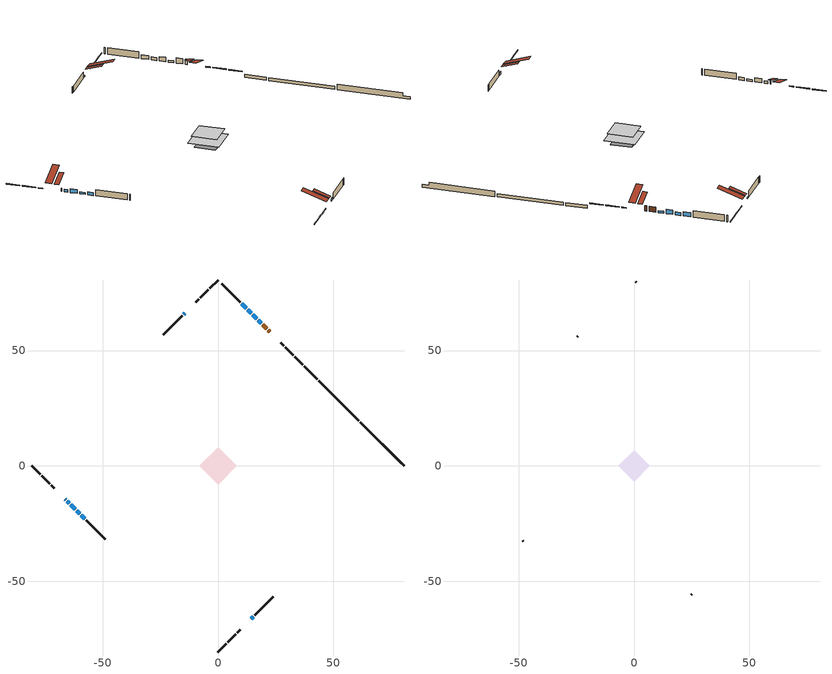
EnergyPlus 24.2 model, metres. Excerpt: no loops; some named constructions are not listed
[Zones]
conditioned space
 floor adiabatic (Floor2 construction): -5.04,0 0,5.04 5.04,0 0,-5.04 z0.91
 floor adiabatic (Floor3 construction): -3.81,0 0,3.81 3.81,0 0,-3.81 z0.91
 floor adiabatic (AdiabaticFloorConstruction): -8.03,0 0,8.03 8.03,0 0,-8.03 z0.91
 floor foundation (Slab1 construction): -4.74,0.86 -0.86,4.74 4.74,-0.86 0.86,-4.74 z-1.28
 floor foundation (Slab2 construction): -5.48,0 0,5.48 5.48,0 0,-5.48 z-1.13
 floor foundation (Slab2 construction 1): -3.13,0 0,3.13 3.13,0 0,-3.13 z-1.13
 wall outside (RimJoist1 construction): 0,-80.58 3.56,-77.02 / -80.58,0 -77.02,-3.56 / 0,80.58 -3.56,77.02 / 36.79,43.78 33.24,47.34 z0.91:1.21
 wall outside (RimJoist2 construction): 4.21,-76.36 7.75,-72.83 / -76.36,-4.21 -72.83,-7.75 / -4.21,76.36 -7.75,72.83 / 32.58,48 29.05,51.53 z0.91:1.21
 wall outside (RimJoist3 construction): 8.4,-72.17 9.55,-71.02 / -72.17,-8.4 -71.02,-9.55 / -8.4,72.17 -9.55,71.02 / 28.39,52.19 27.24,53.33 z0.91:1.21
 wall outside (AdiabaticWallConstruction 1): 22.42,58.16 21.82,58.75 / 21.17,59.41 19.47,61.1 z0.91:2.94
 wall outside (AdiabaticWallConstruction): -66.2,-14.37 -66.05,-14.53 z0.91:2.13; -65.39,-15.18 -64.42,-16.15 z0.91:1.85; -63.77,-16.81 -61.9,-18.68 / 12.25,68.32 10.38,70.19 z0.91:2.43; 18.82,61.76 17.45,63.12 / -61.24,-19.33 -59.88,-20.7 z0.91:1.67; 16.8,63.78 15,65.58 z0.91:2.59; 14.34,66.23 12.91,67.67 / -59.22,-21.36 -57.78,-22.79 z0.91:2.05; -14.37,66.2 -14.86,65.71 z0.91:1.5; 14.38,-66.2 15.2,-65.37 z0.91:1.93
 wall outside (Wall1 construction): 15.86,-64.72 24.04,-56.53 / -57.13,-23.45 -48.94,-31.63 / -15.52,65.06 -23.7,56.88 / 9.73,70.85 1.54,79.03 z0.91:3.35
 wall foundation (FoundationWall1 construction): 61.61,18.97,-1.28 61.61,18.97,0.91 78.68,1.9,0.91 78.68,1.9,-0.19 80.58,0,-0.19 80.58,0,-1.28
 wall foundation (FoundationWall2 construction): 60.95,19.62 43.71,36.87 z-1.13:0.03
 wall foundation (FoundationWall3 construction): 43.05,37.52 37.45,43.13 z-1.13:0.03
 window (WindowConstruction 8): -66.2,-14.38 -66.05,-14.53 z0.91:2.13
 window (WindowConstruction 6): -65.39,-15.18 -64.42,-16.15 z0.91:1.85
 window (WindowConstruction 7): -63.77,-16.81 -61.9,-18.68 z0.91:2.43
 window (WindowConstruction 9): 18.82,61.76 17.45,63.12 z0.91:1.67
 window (WindowConstruction 10): -61.24,-19.33 -59.88,-20.7 z0.91:1.67
 window (WindowConstruction): 16.79,63.78 15,65.58 z0.91:2.59
 window (WindowConstruction 1): 14.34,66.23 12.91,67.67 z0.91:2.05
 window (WindowConstruction 2): 12.25,68.33 10.38,70.19 z0.91:2.43
 window (WindowConstruction 3): -14.38,66.2 -14.86,65.71 z0.91:1.5
 window (WindowConstruction 4): 14.38,-66.2 15.2,-65.37 z0.91:1.92
 window (WindowConstruction 5): -59.22,-21.36 -57.78,-22.79 z0.91:2.05
 door (Door): 22.42,58.16 21.82,58.75 z0.91:2.94
 door (Door 1): 21.17,59.41 19.47,61.1 z0.91:2.94
 ceiling adiabatic (AdiabaticFloorConstruction): 0,-8.03 8.03,0 0,8.03 -8.03,0 z0.91
 roof outside (Roof2 construction): 13.72,-66.86,3.35 9.43,-62.57,5.37 8.31,-63.7,5.37 12.59,-67.99,3.35; -66.86,-13.72,3.35 -62.57,-9.43,5.37 -63.7,-8.31,5.37 -67.99,-12.59,3.35; -13.72,66.86,3.35 -9.43,62.57,5.37 -8.31,63.7,5.37 -12.59,67.99,3.35; 23.07,57.5,3.35 18.79,53.22,5.37 19.92,52.09,5.37 24.2,56.37,3.35
attic - vented
 floor to conditioned space (Floor1 construction Reversed): -6.72,0 0,6.72 6.72,0 0,-6.72 z3.35
 wall outside (Wall2 construction): 24.7,-55.88 24.93,-55.65 / -48.29,-32.29 -48.06,-32.52 / -24.36,56.22 -24.59,55.99 / 0.89,79.69 0.66,79.92 z0.91:3.35
 roof outside (Roof1 construction): 11.93,-68.64,3.35 5.39,-62.1,6.43 3.66,-63.82,6.43 10.21,-70.37,3.35; -68.64,-11.93,3.35 -62.1,-5.39,6.43 -63.82,-3.66,6.43 -70.37,-10.21,3.35; -11.93,68.64,3.35 -5.39,62.1,6.43 -3.66,63.82,6.43 -10.21,70.37,3.35; 24.86,55.72,3.35 18.31,49.17,6.43 20.04,47.45,6.43 26.58,53.99,3.35
[Material] Roughness=Rough; Thermal Absorptance=0.9
Name | Thickness {m} | Conductivity {W/m-K} | Density {kg/m3} | Specific Heat {J/kg-K} | Solar Absorptance | Visible Absorptance
ceiling loosefill ins | 0.0846667 | 0.0480833 | 16.02 | 1046.75 | 0.7 | 0.7
ceiling stud and cavity | 0.1397 | 0.1119 | 65.682 | 1177.47 | 0.7 | 0.7
gypsum board | 0.0127 | 0.160291 | 801 | 837.4 | 0.6 | 0.6
[Construction]
Floor1 construction: ceiling loosefill ins, ceiling stud and cavity, gypsum board
[EnergyManagementSystem:Program]
fridge_schedule_program: Set Tin = fridge_tin_s*(9.0/5.0)+32.0; Set fridge_schedule_act = 0; If (Hour == 0); Set fridge_schedule_act = (-0.487+0.019*Tin); ElseIf (Hour == 1); Set fridge_schedule_act = (-0.34+0.016*Tin); ElseIf (Hour == 2); Set fridge_schedule_act = (-0.37+0.017*Tin); ElseIf (Hour == 3); Set fridge_schedule_act = (-0.361+0.016*Tin); ElseIf (Hour == 4); Set fridge_schedule_act = (-0.515+0.018*Tin); ElseIf (Hour == 5); Set fridge_schedule_act = (-0.684+0.021*Tin); ElseIf (Hour == 6); Set fridge_schedule_act = (-0.471+0.019*Tin); ElseIf (Hour == 7); Set fridge_schedule_act = (-0.159+0.015*Tin); ElseIf (Hour == 8); Set fridge_schedule_act = (-0.079+0.015*Tin); ElseIf (Hour == 9); Set fridge_schedule_act = (-0.417+0.019*Tin); ElseIf (Hour == 10); Set fridge_schedule_act = (-0.411+0.018*Tin); ElseIf (Hour == 11); Set fridge_schedule_act = (-0.386+0.018*Tin); ElseIf (Hour == 12); Set fridge_schedule_act = (-0.24+0.016*Tin); ElseIf (Hour == 13); Set fridge_schedule_act = (-0.314+0.017*Tin); ElseIf (Hour == 14); Set fridge_schedule_act = (-0.16+0.015*Tin); ElseIf (Hour == 15); Set fridge_schedule_act = (-0.121+0.015*Tin); ElseIf (Hour == 16); Set fridge_schedule_act = (-0.469+0.02*Tin); ElseIf (Hour == 17); Set fridge_schedule_act = (-0.412+0.02*Tin); ElseIf (Hour == 18); Set fridge_schedule_act = (-0.091+0.017*Tin); ElseIf (Hour == 19); Set fridge_schedule_act = (0.077+0.014*Tin); ElseIf (Hour == 20); Set fridge_schedule_act = (-0.118+0.016*Tin); ElseIf (Hour == 21); Set fridge_schedule_act = (-0.247+0.017*Tin); ElseIf (Hour == 22); Set fridge_schedule_act = (-0.445+0.019*Tin); ElseIf (Hour == 23); Set fridge_schedule_act = (-0.544+0.02*Tin); EndIf
infil_program: Set p_m = 0.14; Set p_s = 0.22; Set s_m = 270; Set s_s = 370; Set z_m = 9.99744; Set z_s = 2.6935849149268725; Set f_t = (((s_m/z_m)^p_m)*((z_s/s_s)^p_s)); Set Tdiff = tin_s-tout_s; Set dT = @Abs Tdiff; Set c = 0.0998; Set Cs = 0.0699; Set Cw = 0.149; Set n = 0.65; Set sft = (f_t*0.54); Set temp1 = ((c*Cw)*((sft*site_vw_s)^(2*n)))^2; Set Qinf = (((c*Cs*(dT^n))^2)+temp1)^0.5; Set Qinf = (@Max Qinf 0); Set mech_vent_house_fan_sensible_load_act = 0.0; Set mech_vent_house_fan_latent_load_act = 0.0; Set OASupInPb = out_pb_s; Set OASupInTemp = tout_s; Set OASupInW = out_wt_s; Set OASupRho = (@RhoAirFnPbTdbW OASupInPb OASupInTemp OASupInW); Set OASupCp = (@CpAirFnW OASupInW); Set OASupInEnth = (@HFnTdbW OASupInTemp OASupInW); Set ZoneTemp = tin_s; Set ZoneW = win_s; Set ZoneCp = (@CpAirFnW ZoneW); Set ZoneAirEnth = (@HFnTdbW ZoneTemp ZoneW); Set mech_vent_house_fan_cfis_act = 0.0; Set QWHV_cfis_sup = 0.0; Set QWHV_cfis_suppl_sup = 0.0; Set QWHV_cfis_suppl_exh = 0.0; Set Qrange = 0; Set Qbath = 0; Set Qbath = Qbath + 0.066 * mech_vent_bath_fan_0_sch_s; Set Qbath = Qbath + 0.066 * mech_vent_bath_fan_1_sch_s; Set Qdryer = 0; Set Qdryer = Qdryer + 0.00308 * clothes_dryer_exhaust_0_sch_s; Set QWHV_sup = 0.0; Set QWHV_exh = 0.0; Set Qsupply = QWHV_sup + QWHV_cfis_sup + QWHV_cfis_suppl_sup; Set Qexhaust = Qrange + Qbath + Qdryer + QWHV_exh + QWHV_cfis_suppl_exh; Set Qfan = (@Max Qexhaust Qsupply); Set Qducts = 0; If Qducts < 0; Set Qsupply = Qsupply - Qducts; Else; Set Qexhaust = Qexhaust + Qducts; EndIf; Set Qfan_with_ducts = (@Max Qexhaust Qsupply); Set Qimb = (@Abs (Qsupply - Qexhaust)); If Qinf + Qimb > 0; Set Qtot = Qfan_with_ducts + (Qinf^2) / (Qinf + Qimb); Else; Set Qtot = Qfan_with_ducts; EndIf; Set Qinf_adj = Qtot - Qfan; Set infil_flow_act = Qinf_adj; Set infil_program_Qinf = Qinf_adj; Set infil_program_Qfan = Qfan; Set Qload = Qfan; Set Effectiveness_Sens = 0.0; Set Effectiveness_Lat = 0.0; Set Fan_MFR = Qload * OASupRho; Set ZoneInEnth = OASupInEnth; Set ZoneInTemp = OASupInTemp; Set FanTotalToCond = Fan_MFR * (ZoneInEnth - ZoneAirEnth); Set FanSensToCond = Fan_MFR * ZoneCp * (ZoneInTemp - ZoneTemp); Set FanLatToCond = FanTotalToCond - FanSensToCond; Set mech_vent_house_fan_sensible_load_act = mech_vent_house_fan_sensible_load_act + FanSensToCond; Set mech_vent_house_fan_latent_load_act = mech_vent_house_fan_latent_load_act + FanLatToCond
natural_vent_program: Set Tin = tin_s; Set Tout = tout_s; Set Wout = out_wt_s; Set Pbar = out_pb_s; Set Phiout = (@RhFnTdbWPb Tout Wout Pbar); Set MaxHR = 0.0115; Set Tnvsp = (htg_sp_s + clg_sp_s) / 2; Set NVavail = natural_vent_s; Set ClgSsnAvail = cool_season; Set Qnv = 0; Set Qwhf = 0; Set whole_house_fan_mix_act = 0; Set whole_house_fan_act = 0; If ((Wout < MaxHR) && (Tin > Tout) && (Tin > Tnvsp) && (ClgSsnAvail > 0)); Set WHF_Flow = 0; Set Adj = (Tin-Tnvsp)/(Tin-Tout); Set Adj = (@Min Adj 1); Set Adj = (@Max Adj 0); If (WHF_Flow > 0); Set Qwhf = WHF_Flow*Adj; Set whole_house_fan_mix_act = WHF_Flow*Adj; Set WHF_W = 0; Set whole_house_fan_act = WHF_W*Adj; ElseIf (NVavail > 0); Set NVArea = 0.0; Set Cs = 9.907151967765604e-05; Set Cw = 2.3300784206547404e-05; Set Tdiff = Tin-Tout; Set dT = (@Abs Tdiff); Set Vwind = site_vw_s; Set SGNV = NVArea*Adj*((((Cs*dT)+(Cw*(Vwind^2)))^0.5)/1000); Set MaxNV = 3.01277875894656; Set Qnv = (@Min SGNV MaxNV); EndIf; EndIf; Set natural_vent_flow_act = Qnv; Set whole_house_fan_flow_act = Qwhf; Set natural_vent_program_Qnv = Qnv; Set natural_vent_program_Qwhf = Qwhf
total_airflows_program: Set total_infil_flow_rate = 0; Set total_mechvent_flow_rate = 0; Set total_natvent_flow_rate = 0; Set total_whf_flow_rate = 0; Set total_infil_flow_rate = total_infil_flow_rate + (infil_program_Qinf * 1); Set total_mechvent_flow_rate = total_mechvent_flow_rate + (infil_program_Qfan * 1); Set total_natvent_flow_rate = total_natvent_flow_rate + (natural_vent_program_Qnv * 1); Set total_whf_flow_rate = total_whf_flow_rate + (natural_vent_program_Qwhf * 1)
total_loads_program: Set loads_htg_tot = 0; Set loads_clg_tot = 0; If htg_load_cond > 0; Set loads_htg_tot = loads_htg_tot + (htg_load_cond - clg_load_cond) * 1.0; EndIf; Set loads_htg_tot = (@Max loads_htg_tot 0); If clg_load_cond > 0; Set loads_clg_tot = loads_clg_tot + (clg_load_cond - htg_load_cond) * 1.0; EndIf; Set loads_clg_tot = (@Max loads_clg_tot 0)
unit_heater_supply_fan_disaggregate_program: Set unit_heater_supply_fan_primary_htg = 0; If unit_heater_htg_coil_s > 0; Set unit_heater_supply_fan_primary_htg = unit_heater_supply_fan_s; EndIf
unmet_hours_program: Set htg_unmet_hours = 0; Set clg_unmet_hours = 0; Set unit_htg_unmet_hours = 0; If ((DayOfYear >= 1) && (DayOfYear <= 365)); Set unit_htg_unmet_hours = unit_htg_unmet_hours + conditioned_space_htg_unmet_s; If unit_htg_unmet_hours > htg_unmet_hours; Set htg_unmet_hours = unit_htg_unmet_hours; EndIf; EndIf; Set unit_clg_unmet_hours = 0; If ((DayOfYear >= 1) && (DayOfYear <= 365)); Set unit_clg_unmet_hours = unit_clg_unmet_hours + conditioned_space_clg_unmet_s; If unit_clg_unmet_hours > clg_unmet_hours; Set clg_unmet_hours = unit_clg_unmet_hours; EndIf; EndIf
water_heater_EC_adj: If WarmupFlag == 0; Set dhw_e_cons = water_heater_energy + water_heater_on_cycle_parasitic + water_heater_off_cycle_parasitic; Set water_heater_ec_adj_act = 0.0 * dhw_e_cons / 1; EndIf
[EnergyManagementSystem:ProgramCallingManager]
central_ac_and_furnace_supply_fan_disaggregate_program_calling_manager: EndOfSystemTimestepBeforeHVACReporting; central_ac_and_furnace_supply_fan_disaggregate_program
central_ac_and_furnace_supply_fan_disaggregate_program_calling_manager 1: EndOfSystemTimestepBeforeHVACReporting; central_ac_and_furnace_supply_fan_disaggregate_program_1
component_loads_program_calling_manager: EndOfZoneTimestepAfterZoneReporting; component_loads_program
fridge_schedule_program_calling_manager: BeginZoneTimestepAfterInitHeatBalance; fridge_schedule_program
infil_program_calling_manager: BeginZoneTimestepAfterInitHeatBalance; infil_program
natural_vent_program_calling_manager: BeginZoneTimestepAfterInitHeatBalance; natural_vent_program
total_airflows_program_calling_manager: EndOfZoneTimestepAfterZoneReporting; total_airflows_program
total_loads_program_calling_manager: EndOfZoneTimestepAfterZoneReporting; total_loads_program
unit_heater_supply_fan_disaggregate_program_calling_manager: EndOfSystemTimestepBeforeHVACReporting; unit_heater_supply_fan_disaggregate_program
unmet_hours_program_calling_manager: EndOfZoneTimestepBeforeZoneReporting; unmet_hours_program
water_heater_EC_adj_ProgramManager: EndOfSystemTimestepBeforeHVACReporting; water_heater_EC_adj
[EnergyManagementSystem:OutputVariable] Type of Data in Variable=Summed
Name | EMS Variable | Update Frequency | EMS Program or Subroutine | Units
central ac and furnace supply fan disaggregate clg | central_ac_and_furnace_supply_fan_clg | SystemTimestep | central_ac_and_furnace_supply_fan_disaggregate_program | J
central ac and furnace supply fan disaggregate htg primary | central_ac_and_furnace_supply_fan_primary_htg | SystemTimestep | central_ac_and_furnace_supply_fan_disaggregate_program_1 | J
unit heater supply fan disaggregate htg primary | unit_heater_supply_fan_primary_htg | SystemTimestep | unit_heater_supply_fan_disaggregate_program | J
loads_htg_tot_peakload_outvar; loads_htg_tot_annual_outvar; Energy Management System Output Variable 1; Energy Management System Output Variable 45 | loads_htg_tot | ZoneTimestep | total_loads_program | J
loads_clg_tot_peakload_outvar; loads_clg_tot_annual_outvar; Energy Management System Output Variable 2; Energy Management System Output Variable 46 | loads_clg_tot | ZoneTimestep | total_loads_program | J
htg_unmet_hours_annual_outvar; Energy Management System Output Variable 3 | htg_unmet_hours | ZoneTimestep | unmet_hours_program | hr
clg_unmet_hours_annual_outvar; Energy Management System Output Variable 4 | clg_unmet_hours | ZoneTimestep | unmet_hours_program | hr
loads_htg_roofs_annual_outvar; Energy Management System Output Variable 5 | loads_htg_roofs | ZoneTimestep | component_loads_program | J
loads_htg_ceilings_annual_outvar; Energy Management System Output Variable 6 | loads_htg_ceilings | ZoneTimestep | component_loads_program | J
loads_htg_walls_annual_outvar; Energy Management System Output Variable 7 | loads_htg_walls | ZoneTimestep | component_loads_program | J
loads_htg_rim_joists_annual_outvar; Energy Management System Output Variable 8 | loads_htg_rim_joists | ZoneTimestep | component_loads_program | J
loads_htg_foundation_walls_annual_outvar; Energy Management System Output Variable 9 | loads_htg_foundation_walls | ZoneTimestep | component_loads_program | J
loads_htg_doors_annual_outvar; Energy Management System Output Variable 10 | loads_htg_doors | ZoneTimestep | component_loads_program | J
loads_htg_windows_conduction_annual_outvar; Energy Management System Output Variable 11 | loads_htg_windows_conduction | ZoneTimestep | component_loads_program | J
loads_htg_windows_solar_annual_outvar; Energy Management System Output Variable 12 | loads_htg_windows_solar | ZoneTimestep | component_loads_program | J
loads_htg_skylights_conduction_annual_outvar; Energy Management System Output Variable 13 | loads_htg_skylights_conduction | ZoneTimestep | component_loads_program | J
loads_htg_skylights_solar_annual_outvar; Energy Management System Output Variable 14 | loads_htg_skylights_solar | ZoneTimestep | component_loads_program | J
loads_htg_floors_annual_outvar; Energy Management System Output Variable 15 | loads_htg_floors | ZoneTimestep | component_loads_program | J
loads_htg_slabs_annual_outvar; Energy Management System Output Variable 16 | loads_htg_slabs | ZoneTimestep | component_loads_program | J
loads_htg_internal_mass_annual_outvar; Energy Management System Output Variable 17 | loads_htg_internal_mass | ZoneTimestep | component_loads_program | J
loads_htg_infil_annual_outvar; Energy Management System Output Variable 18 | loads_htg_infil | ZoneTimestep | component_loads_program | J
loads_htg_natvent_annual_outvar; Energy Management System Output Variable 19 | loads_htg_natvent | ZoneTimestep | component_loads_program | J
loads_htg_mechvent_annual_outvar; Energy Management System Output Variable 20 | loads_htg_mechvent | ZoneTimestep | component_loads_program | J
loads_htg_whf_annual_outvar; Energy Management System Output Variable 21 | loads_htg_whf | ZoneTimestep | component_loads_program | J
loads_htg_ducts_annual_outvar; Energy Management System Output Variable 22 | loads_htg_ducts | ZoneTimestep | component_loads_program | J
loads_htg_intgains_annual_outvar; Energy Management System Output Variable 23 | loads_htg_intgains | ZoneTimestep | component_loads_program | J
loads_htg_lighting_annual_outvar; Energy Management System Output Variable 24 | loads_htg_lighting | ZoneTimestep | component_loads_program | J
loads_clg_roofs_annual_outvar; Energy Management System Output Variable 25 | loads_clg_roofs | ZoneTimestep | component_loads_program | J
loads_clg_ceilings_annual_outvar; Energy Management System Output Variable 26 | loads_clg_ceilings | ZoneTimestep | component_loads_program | J
loads_clg_walls_annual_outvar; Energy Management System Output Variable 27 | loads_clg_walls | ZoneTimestep | component_loads_program | J
loads_clg_rim_joists_annual_outvar; Energy Management System Output Variable 28 | loads_clg_rim_joists | ZoneTimestep | component_loads_program | J
loads_clg_foundation_walls_annual_outvar; Energy Management System Output Variable 29 | loads_clg_foundation_walls | ZoneTimestep | component_loads_program | J
loads_clg_doors_annual_outvar; Energy Management System Output Variable 30 | loads_clg_doors | ZoneTimestep | component_loads_program | J
loads_clg_windows_conduction_annual_outvar; Energy Management System Output Variable 31 | loads_clg_windows_conduction | ZoneTimestep | component_loads_program | J
loads_clg_windows_solar_annual_outvar; Energy Management System Output Variable 32 | loads_clg_windows_solar | ZoneTimestep | component_loads_program | J
loads_clg_skylights_conduction_annual_outvar; Energy Management System Output Variable 33 | loads_clg_skylights_conduction | ZoneTimestep | component_loads_program | J
loads_clg_skylights_solar_annual_outvar; Energy Management System Output Variable 34 | loads_clg_skylights_solar | ZoneTimestep | component_loads_program | J
loads_clg_floors_annual_outvar; Energy Management System Output Variable 35 | loads_clg_floors | ZoneTimestep | component_loads_program | J
loads_clg_slabs_annual_outvar; Energy Management System Output Variable 36 | loads_clg_slabs | ZoneTimestep | component_loads_program | J
loads_clg_internal_mass_annual_outvar; Energy Management System Output Variable 37 | loads_clg_internal_mass | ZoneTimestep | component_loads_program | J
loads_clg_infil_annual_outvar; Energy Management System Output Variable 38 | loads_clg_infil | ZoneTimestep | component_loads_program | J
loads_clg_natvent_annual_outvar; Energy Management System Output Variable 39 | loads_clg_natvent | ZoneTimestep | component_loads_program | J
loads_clg_mechvent_annual_outvar; Energy Management System Output Variable 40 | loads_clg_mechvent | ZoneTimestep | component_loads_program | J
loads_clg_whf_annual_outvar; Energy Management System Output Variable 41 | loads_clg_whf | ZoneTimestep | component_loads_program | J
loads_clg_ducts_annual_outvar; Energy Management System Output Variable 42 | loads_clg_ducts | ZoneTimestep | component_loads_program | J
loads_clg_intgains_annual_outvar; Energy Management System Output Variable 43 | loads_clg_intgains | ZoneTimestep | component_loads_program | J
loads_clg_lighting_annual_outvar; Energy Management System Output Variable 44 | loads_clg_lighting | ZoneTimestep | component_loads_program | J
[Schedule:Day:Interval]
interior lighting schedule day: No, 01:00, 0.108182, 04:00, 0.0901515, 05:00, 0.0991667, 06:00, 0.162273, 07:00, 0.270455, 08:00, 0.342576, 10:00, 0.369621, 11:00, 0.351591, 12:00, 0.333561, 13:00, 0.324545, 14:00, 0.31553, 15:00, 0.333561, 16:00, 0.369621, 17:00, 0.450758, 18:00, 0.585985, 19:00, 0.775303, 20:00, 0.955606, 21:00, 0.991667, 22:00, 0.712197, 23:00, 0.360606, 24:00, 0.162273
interior lighting schedule day 1: No, 01:00, 0.100909, 04:00, 0.0840909, 05:00, 0.0925, 06:00, 0.151364, 07:00, 0.252273, 08:00, 0.319545, 10:00, 0.344773, 11:00, 0.327955, 12:00, 0.311136, 13:00, 0.302727, 14:00, 0.294318, 15:00, 0.311136, 16:00, 0.344773, 17:00, 0.420455, 18:00, 0.546591, 19:00, 0.723182, 20:00, 0.891364, 21:00, 0.925, 22:00, 0.664318, 23:00, 0.336364, 24:00, 0.151364
interior lighting schedule day 2: No, 01:00, 0.0927273, 04:00, 0.0772727, 05:00, 0.085, 06:00, 0.139091, 07:00, 0.231818, 08:00, 0.293636, 10:00, 0.316818, 11:00, 0.301364, 12:00, 0.285909, 13:00, 0.278182, 14:00, 0.270455, 15:00, 0.285909, 16:00, 0.316818, 17:00, 0.386364, 18:00, 0.502273, 19:00, 0.664545, 20:00, 0.819091, 21:00, 0.85, 22:00, 0.610455, 23:00, 0.309091, 24:00, 0.139091
interior lighting schedule day 3: No, 01:00, 0.0845455, 04:00, 0.0704545, 05:00, 0.0775, 06:00, 0.126818, 07:00, 0.211364, 08:00, 0.267727, 10:00, 0.288864, 11:00, 0.274773, 12:00, 0.260682, 13:00, 0.253636, 14:00, 0.246591, 15:00, 0.260682, 16:00, 0.288864, 17:00, 0.352273, 18:00, 0.457955, 19:00, 0.605909, 20:00, 0.746818, 21:00, 0.775, 22:00, 0.556591, 23:00, 0.281818, 24:00, 0.126818
interior lighting schedule day 4: No, 01:00, 0.0763636, 04:00, 0.0636364, 05:00, 0.07, 06:00, 0.114545, 07:00, 0.190909, 08:00, 0.241818, 10:00, 0.260909, 11:00, 0.248182, 12:00, 0.235455, 13:00, 0.229091, 14:00, 0.222727, 15:00, 0.235455, 16:00, 0.260909, 17:00, 0.318182, 18:00, 0.413636, 19:00, 0.547273, 20:00, 0.674545, 21:00, 0.7, 22:00, 0.502727, 23:00, 0.254545, 24:00, 0.114545
interior lighting schedule day 5: No, 01:00, 0.0727273, 04:00, 0.0606061, 05:00, 0.0666667, 06:00, 0.109091, 07:00, 0.181818, 08:00, 0.230303, 10:00, 0.248485, 11:00, 0.236364, 12:00, 0.224242, 13:00, 0.218182, 14:00, 0.212121, 15:00, 0.224242, 16:00, 0.248485, 17:00, 0.30303, 18:00, 0.393939, 19:00, 0.521212, 20:00, 0.642424, 21:00, 0.666667, 22:00, 0.478788, 23:00, 0.242424, 24:00, 0.109091
interior lighting schedule day 6: No, 01:00, 0.0745455, 04:00, 0.0621212, 05:00, 0.0683333, 06:00, 0.111818, 07:00, 0.186364, 08:00, 0.236061, 10:00, 0.254697, 11:00, 0.242273, 12:00, 0.229848, 13:00, 0.223636, 14:00, 0.217424, 15:00, 0.229848, 16:00, 0.254697, 17:00, 0.310606, 18:00, 0.403788, 19:00, 0.534242, 20:00, 0.658485, 21:00, 0.683333, 22:00, 0.490758, 23:00, 0.248485, 24:00, 0.111818
interior lighting schedule day 7: No, 01:00, 0.08, 04:00, 0.0666667, 05:00, 0.0733333, 06:00, 0.12, 07:00, 0.2, 08:00, 0.253333, 10:00, 0.273333, 11:00, 0.26, 12:00, 0.246667, 13:00, 0.24, 14:00, 0.233333, 15:00, 0.246667, 16:00, 0.273333, 17:00, 0.333333, 18:00, 0.433333, 19:00, 0.573333, 20:00, 0.706667, 21:00, 0.733333, 22:00, 0.526667, 23:00, 0.266667, 24:00, 0.12
interior lighting schedule day 8: No, 01:00, 0.0890909, 04:00, 0.0742424, 05:00, 0.0816667, 06:00, 0.133636, 07:00, 0.222727, 08:00, 0.282121, 10:00, 0.304394, 11:00, 0.289545, 12:00, 0.274697, 13:00, 0.267273, 14:00, 0.259848, 15:00, 0.274697, 16:00, 0.304394, 17:00, 0.371212, 18:00, 0.482576, 19:00, 0.638485, 20:00, 0.78697, 21:00, 0.816667, 22:00, 0.586515, 23:00, 0.29697, 24:00, 0.133636
interior lighting schedule day 9: No, 01:00, 0.0972727, 04:00, 0.0810606, 05:00, 0.0891667, 06:00, 0.145909, 07:00, 0.243182, 08:00, 0.30803, 10:00, 0.332348, 11:00, 0.316136, 12:00, 0.299924, 13:00, 0.291818, 14:00, 0.283712, 15:00, 0.299924, 16:00, 0.332348, 17:00, 0.405303, 18:00, 0.526894, 19:00, 0.697121, 20:00, 0.859242, 21:00, 0.891667, 22:00, 0.640379, 23:00, 0.324242, 24:00, 0.145909
interior lighting schedule day 10: No, 01:00, 0.105455, 04:00, 0.0878788, 05:00, 0.0966667, 06:00, 0.158182, 07:00, 0.263636, 08:00, 0.333939, 10:00, 0.360303, 11:00, 0.342727, 12:00, 0.325152, 13:00, 0.316364, 14:00, 0.307576, 15:00, 0.325152, 16:00, 0.360303, 17:00, 0.439394, 18:00, 0.571212, 19:00, 0.755758, 20:00, 0.931515, 21:00, 0.966667, 22:00, 0.694242, 23:00, 0.351515, 24:00, 0.158182
interior lighting schedule day 11: No, 01:00, 0.109091, 04:00, 0.0909091, 05:00, 0.1, 06:00, 0.163636, 07:00, 0.272727, 08:00, 0.345455, 10:00, 0.372727, 11:00, 0.354545, 12:00, 0.336364, 13:00, 0.327273, 14:00, 0.318182, 15:00, 0.336364, 16:00, 0.372727, 17:00, 0.454545, 18:00, 0.590909, 19:00, 0.781818, 20:00, 0.963636, 21:00, 1, 22:00, 0.718182, 23:00, 0.363636, 24:00, 0.163636
interior lighting schedule default day; occupants schedule default day; clothes dryer schedule default day; cooking range schedule default day; mech vent bath fan 0 schedule default day; mech vent bath fan 1 schedule default day; misc plug loads schedule default day; general water use schedule default day; clothes dryer exhaust 0 schedule default day; cooling season schedule day; cooling season schedule day 2; cooling season schedule default day; exterior lighting schedule default day; natural vent schedule default day: No, 24:00, 0
occupants schedule day: No, 05:00, 0.426829, 06:00, 0.719512, 07:00, 1, 08:00, 0.670732, 09:00, 0.329268, 14:00, 0.170732, 15:00, 0.231707, 16:00, 0.329268, 17:00, 0.5, 18:00, 0.670732, 19:00, 0.829268, 21:00, 1, 22:00, 0.853659, 23:00, 0.646341, 24:00, 0.426829
clothes dryer schedule day; clothes dryer exhaust 0 schedule day: No, 01:00, 0.123457, 02:00, 0.0740741, 03:00, 0.0493827, 04:00, 0.0246914, 05:00, 0.0493827, 06:00, 0.0740741, 07:00, 0.197531, 08:00, 0.395062, 09:00, 0.592593, 10:00, 0.839506, 11:00, 0.962963, 12:00, 1, 13:00, 0.91358, 14:00, 0.82716, 15:00, 0.716049, 16:00, 0.753086, 17:00, 0.679012, 18:00, 0.666667, 20:00, 0.62963, 21:00, 0.641975, 22:00, 0.666667, 23:00, 0.54321, 24:00, 0.296296
cooking range schedule day: No, 05:00, 0.0597015, 06:00, 0.11194, 07:00, 0.171642, 08:00, 0.291045, 11:00, 0.343284, 12:00, 0.402985, 13:00, 0.462687, 14:00, 0.343284, 15:00, 0.291045, 16:00, 0.402985, 17:00, 0.567164, 18:00, 1, 19:00, 0.850746, 20:00, 0.432836, 21:00, 0.291045, 22:00, 0.231343, 23:00, 0.171642, 24:00, 0.11194
mech vent bath fan 0 schedule day; mech vent bath fan 1 schedule day: No, 07:00, 0, 08:00, 1, 09:00, 0.2, 24:00, 0
misc plug loads schedule day: No, 06:00, 0.705882, 07:00, 0.745098, 08:00, 0.803922, 15:00, 0.823529, 16:00, 0.862745, 17:00, 0.921569, 18:00, 0.980392, 19:00, 1, 20:00, 0.980392, 21:00, 0.941176, 22:00, 0.862745, 23:00, 0.784314, 24:00, 0.72549
general water use schedule day: No, 01:00, 0.315068, 03:00, 0.287671, 04:00, 0.342466, 05:00, 0.369863, 06:00, 0.520548, 07:00, 0.60274, 08:00, 0.534247, 10:00, 0.506849, 11:00, 0.465753, 14:00, 0.479452, 15:00, 0.534247, 16:00, 0.589041, 17:00, 0.69863, 18:00, 0.876712, 19:00, 0.890411, 20:00, 0.986301, 21:00, 1, 22:00, 0.863014, 23:00, 0.616438, 24:00, 0.465753
cooling season schedule day 1: No, 24:00, 1
exterior lighting schedule day: No, 01:00, 0.566667, 03:00, 0.524167, 05:00, 0.495833, 06:00, 0.5525, 07:00, 0.623333, 08:00, 0.580833, 09:00, 0.439167, 10:00, 0.354167, 12:00, 0.34, 13:00, 0.354167, 14:00, 0.396667, 15:00, 0.425, 16:00, 0.495833, 17:00, 0.623333, 18:00, 0.793333, 19:00, 0.906667, 20:00, 0.963333, 21:00, 0.991667, 22:00, 0.920833, 23:00, 0.793333, 24:00, 0.665833
exterior lighting schedule day 1: No, 01:00, 0.528571, 03:00, 0.488929, 05:00, 0.4625, 06:00, 0.515357, 07:00, 0.581429, 08:00, 0.541786, 09:00, 0.409643, 10:00, 0.330357, 12:00, 0.317143, 13:00, 0.330357, 14:00, 0.37, 15:00, 0.396429, 16:00, 0.4625, 17:00, 0.581429, 18:00, 0.74, 19:00, 0.845714, 20:00, 0.898571, 21:00, 0.925, 22:00, 0.858929, 23:00, 0.74, 24:00, 0.621071
exterior lighting schedule day 10: No, 01:00, 0.552381, 03:00, 0.510952, 05:00, 0.483333, 06:00, 0.538571, 07:00, 0.607619, 08:00, 0.56619, 09:00, 0.428095, 10:00, 0.345238, 12:00, 0.331429, 13:00, 0.345238, 14:00, 0.386667, 15:00, 0.414286, 16:00, 0.483333, 17:00, 0.607619, 18:00, 0.773333, 19:00, 0.88381, 20:00, 0.939048, 21:00, 0.966667, 22:00, 0.897619, 23:00, 0.773333, 24:00, 0.649048
exterior lighting schedule day 11: No, 01:00, 0.571429, 03:00, 0.528571, 05:00, 0.5, 06:00, 0.557143, 07:00, 0.628571, 08:00, 0.585714, 09:00, 0.442857, 10:00, 0.357143, 12:00, 0.342857, 13:00, 0.357143, 14:00, 0.4, 15:00, 0.428571, 16:00, 0.5, 17:00, 0.628571, 18:00, 0.8, 19:00, 0.914286, 20:00, 0.971429, 21:00, 1, 22:00, 0.928571, 23:00, 0.8, 24:00, 0.671429
exterior lighting schedule day 2: No, 01:00, 0.485714, 03:00, 0.449286, 05:00, 0.425, 06:00, 0.473571, 07:00, 0.534286, 08:00, 0.497857, 09:00, 0.376429, 10:00, 0.303571, 12:00, 0.291429, 13:00, 0.303571, 14:00, 0.34, 15:00, 0.364286, 16:00, 0.425, 17:00, 0.534286, 18:00, 0.68, 19:00, 0.777143, 20:00, 0.825714, 21:00, 0.85, 22:00, 0.789286, 23:00, 0.68, 24:00, 0.570714
exterior lighting schedule day 3: No, 01:00, 0.442857, 03:00, 0.409643, 05:00, 0.3875, 06:00, 0.431786, 07:00, 0.487143, 08:00, 0.453929, 09:00, 0.343214, 10:00, 0.276786, 12:00, 0.265714, 13:00, 0.276786, 14:00, 0.31, 15:00, 0.332143, 16:00, 0.3875, 17:00, 0.487143, 18:00, 0.62, 19:00, 0.708571, 20:00, 0.752857, 21:00, 0.775, 22:00, 0.719643, 23:00, 0.62, 24:00, 0.520357
exterior lighting schedule day 4: No, 01:00, 0.4, 03:00, 0.37, 05:00, 0.35, 06:00, 0.39, 07:00, 0.44, 08:00, 0.41, 09:00, 0.31, 10:00, 0.25, 12:00, 0.24, 13:00, 0.25, 14:00, 0.28, 15:00, 0.3, 16:00, 0.35, 17:00, 0.44, 18:00, 0.56, 19:00, 0.64, 20:00, 0.68, 21:00, 0.7, 22:00, 0.65, 23:00, 0.56, 24:00, 0.47
exterior lighting schedule day 5: No, 01:00, 0.380952, 03:00, 0.352381, 05:00, 0.333333, 06:00, 0.371429, 07:00, 0.419048, 08:00, 0.390476, 09:00, 0.295238, 10:00, 0.238095, 12:00, 0.228571, 13:00, 0.238095, 14:00, 0.266667, 15:00, 0.285714, 16:00, 0.333333, 17:00, 0.419048, 18:00, 0.533333, 19:00, 0.609524, 20:00, 0.647619, 21:00, 0.666667, 22:00, 0.619048, 23:00, 0.533333, 24:00, 0.447619
exterior lighting schedule day 6: No, 01:00, 0.390476, 03:00, 0.36119, 05:00, 0.341667, 06:00, 0.380714, 07:00, 0.429524, 08:00, 0.400238, 09:00, 0.302619, 10:00, 0.244048, 12:00, 0.234286, 13:00, 0.244048, 14:00, 0.273333, 15:00, 0.292857, 16:00, 0.341667, 17:00, 0.429524, 18:00, 0.546667, 19:00, 0.624762, 20:00, 0.66381, 21:00, 0.683333, 22:00, 0.634524, 23:00, 0.546667, 24:00, 0.45881
exterior lighting schedule day 7: No, 01:00, 0.419048, 03:00, 0.387619, 05:00, 0.366667, 06:00, 0.408571, 07:00, 0.460952, 08:00, 0.429524, 09:00, 0.324762, 10:00, 0.261905, 12:00, 0.251429, 13:00, 0.261905, 14:00, 0.293333, 15:00, 0.314286, 16:00, 0.366667, 17:00, 0.460952, 18:00, 0.586667, 19:00, 0.670476, 20:00, 0.712381, 21:00, 0.733333, 22:00, 0.680952, 23:00, 0.586667, 24:00, 0.492381
exterior lighting schedule day 8: No, 01:00, 0.466667, 03:00, 0.431667, 05:00, 0.408333, 06:00, 0.455, 07:00, 0.513333, 08:00, 0.478333, 09:00, 0.361667, 10:00, 0.291667, 12:00, 0.28, 13:00, 0.291667, 14:00, 0.326667, 15:00, 0.35, 16:00, 0.408333, 17:00, 0.513333, 18:00, 0.653333, 19:00, 0.746667, 20:00, 0.793333, 21:00, 0.816667, 22:00, 0.758333, 23:00, 0.653333, 24:00, 0.548333
exterior lighting schedule day 9: No, 01:00, 0.509524, 03:00, 0.47131, 05:00, 0.445833, 06:00, 0.496786, 07:00, 0.560476, 08:00, 0.522262, 09:00, 0.394881, 10:00, 0.318452, 12:00, 0.305714, 13:00, 0.318452, 14:00, 0.356667, 15:00, 0.382143, 16:00, 0.445833, 17:00, 0.560476, 18:00, 0.713333, 19:00, 0.815238, 20:00, 0.86619, 21:00, 0.891667, 22:00, 0.827976, 23:00, 0.713333, 24:00, 0.59869
[Schedule:Week:Daily]
clothes dryer exhaust 0 schedule Week Rule - Jan1-Dec31: clothes dryer exhaust 0 schedule day, clothes dryer exhaust 0 schedule day, clothes dryer exhaust 0 schedule day, clothes dryer exhaust 0 schedule day, clothes dryer exhaust 0 schedule day, clothes dryer exhaust 0 schedule day, clothes dryer exhaust 0 schedule day, clothes dryer exhaust 0 schedule default day, clothes dryer exhaust 0 schedule default day, clothes dryer exhaust 0 schedule default day, clothes dryer exhaust 0 schedule default day, clothes dryer exhaust 0 schedule default day
cooling season schedule Week Rule - Jan1-May26: cooling season schedule day, cooling season schedule day, cooling season schedule day, cooling season schedule day, cooling season schedule day, cooling season schedule day, cooling season schedule day, cooling season schedule default day, cooling season schedule default day, cooling season schedule default day, cooling season schedule default day, cooling season schedule default day
cooling season schedule Week Rule - May27-Jun2: cooling season schedule day, cooling season schedule day, cooling season schedule day, cooling season schedule day, cooling season schedule day, cooling season schedule day 1, cooling season schedule day 1, cooling season schedule default day, cooling season schedule default day, cooling season schedule default day, cooling season schedule default day, cooling season schedule default day
cooling season schedule Week Rule - Jun3-Sep29: cooling season schedule day 1, cooling season schedule day 1, cooling season schedule day 1, cooling season schedule day 1, cooling season schedule day 1, cooling season schedule day 1, cooling season schedule day 1, cooling season schedule default day, cooling season schedule default day, cooling season schedule default day, cooling season schedule default day, cooling season schedule default day
cooling season schedule Week Rule - Sep30-Oct6: cooling season schedule day 1, cooling season schedule day 2, cooling season schedule day 2, cooling season schedule day 2, cooling season schedule day 2, cooling season schedule day 2, cooling season schedule day 2, cooling season schedule default day, cooling season schedule default day, cooling season schedule default day, cooling season schedule default day, cooling season schedule default day
cooling season schedule Week Rule - Oct7-Dec31: cooling season schedule day 2, cooling season schedule day 2, cooling season schedule day 2, cooling season schedule day 2, cooling season schedule day 2, cooling season schedule day 2, cooling season schedule day 2, cooling season schedule default day, cooling season schedule default day, cooling season schedule default day, cooling season schedule default day, cooling season schedule default day
exterior lighting schedule Week Rule - Aug5-Aug25: exterior lighting schedule day 7, exterior lighting schedule day 7, exterior lighting schedule day 7, exterior lighting schedule day 7, exterior lighting schedule day 7, exterior lighting schedule day 7, exterior lighting schedule day 7, exterior lighting schedule default day, exterior lighting schedule default day, exterior lighting schedule default day, exterior lighting schedule default day, exterior lighting schedule default day
exterior lighting schedule Week Rule - Aug26-Sep1: exterior lighting schedule day 7, exterior lighting schedule day 7, exterior lighting schedule day 7, exterior lighting schedule day 7, exterior lighting schedule day 7, exterior lighting schedule day 7, exterior lighting schedule day 8, exterior lighting schedule default day, exterior lighting schedule default day, exterior lighting schedule default day, exterior lighting schedule default day, exterior lighting schedule default day
exterior lighting schedule Week Rule - Sep2-Sep29: exterior lighting schedule day 8, exterior lighting schedule day 8, exterior lighting schedule day 8, exterior lighting schedule day 8, exterior lighting schedule day 8, exterior lighting schedule day 8, exterior lighting schedule day 8, exterior lighting schedule default day, exterior lighting schedule default day, exterior lighting schedule default day, exterior lighting schedule default day, exterior lighting schedule default day
exterior lighting schedule Week Rule - Sep30-Oct6: exterior lighting schedule day 8, exterior lighting schedule day 9, exterior lighting schedule day 9, exterior lighting schedule day 9, exterior lighting schedule day 9, exterior lighting schedule day 9, exterior lighting schedule day 9, exterior lighting schedule default day, exterior lighting schedule default day, exterior lighting schedule default day, exterior lighting schedule default day, exterior lighting schedule default day
exterior lighting schedule Week Rule - Oct7-Oct27: exterior lighting schedule day 9, exterior lighting schedule day 9, exterior lighting schedule day 9, exterior lighting schedule day 9, exterior lighting schedule day 9, exterior lighting schedule day 9, exterior lighting schedule day 9, exterior lighting schedule default day, exterior lighting schedule default day, exterior lighting schedule default day, exterior lighting schedule default day, exterior lighting schedule default day
exterior lighting schedule Week Rule - Oct28-Nov3: exterior lighting schedule day 9, exterior lighting schedule day 9, exterior lighting schedule day 9, exterior lighting schedule day 9, exterior lighting schedule day 10, exterior lighting schedule day 10, exterior lighting schedule day 10, exterior lighting schedule default day, exterior lighting schedule default day, exterior lighting schedule default day, exterior lighting schedule default day, exterior lighting schedule default day
exterior lighting schedule Week Rule - Nov4-Nov24: exterior lighting schedule day 10, exterior lighting schedule day 10, exterior lighting schedule day 10, exterior lighting schedule day 10, exterior lighting schedule day 10, exterior lighting schedule day 10, exterior lighting schedule day 10, exterior lighting schedule default day, exterior lighting schedule default day, exterior lighting schedule default day, exterior lighting schedule default day, exterior lighting schedule default day
exterior lighting schedule Week Rule - Nov25-Dec1: exterior lighting schedule day 10, exterior lighting schedule day 10, exterior lighting schedule day 10, exterior lighting schedule day 10, exterior lighting schedule day 10, exterior lighting schedule day 10, exterior lighting schedule day 11, exterior lighting schedule default day, exterior lighting schedule default day, exterior lighting schedule default day, exterior lighting schedule default day, exterior lighting schedule default day
exterior lighting schedule Week Rule - Dec2-Dec31: exterior lighting schedule day 11, exterior lighting schedule day 11, exterior lighting schedule day 11, exterior lighting schedule day 11, exterior lighting schedule day 11, exterior lighting schedule day 11, exterior lighting schedule day 11, exterior lighting schedule default day, exterior lighting schedule default day, exterior lighting schedule default day, exterior lighting schedule default day, exterior lighting schedule default day
natural vent schedule Week Rule - Jan1-Dec31: natural vent schedule default day, natural vent schedule default day, natural vent schedule default day, natural vent schedule default day, natural vent schedule default day, natural vent schedule default day, natural vent schedule default day, natural vent schedule default day, natural vent schedule default day, natural vent schedule default day, natural vent schedule default day, natural vent schedule default day
[Schedule:Year]
clothes dryer exhaust 0 schedule: clothes dryer exhaust 0 schedule Week Rule - Jan1-Dec31, 1, 1, 12, 31
cooling season schedule: cooling season schedule Week Rule - Jan1-May26, 1, 1, 5, 26, cooling season schedule Week Rule - May27-Jun2, 5, 27, 6, 2, cooling season schedule Week Rule - Jun3-Sep29, 6, 3, 9, 29, cooling season schedule Week Rule - Sep30-Oct6, 9, 30, 10, 6, cooling season schedule Week Rule - Oct7-Dec31, 10, 7, 12, 31
natural vent schedule: natural vent schedule Week Rule - Jan1-Dec31, 1, 1, 12, 31
